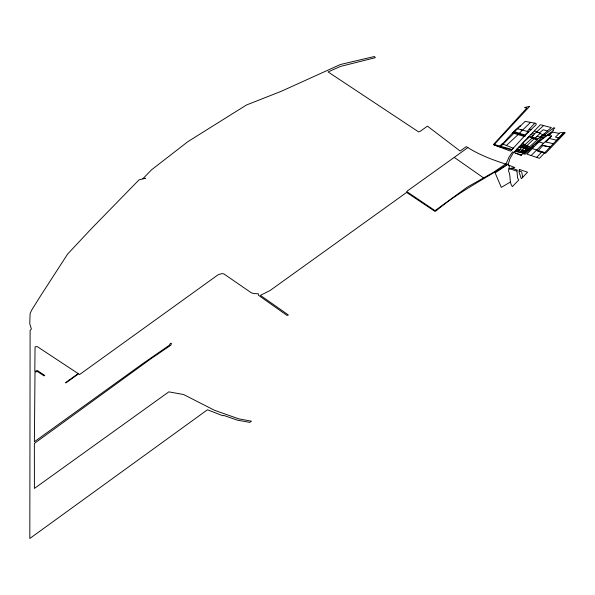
<?xml version="1.0" encoding="UTF-8"?>
<svg xmlns="http://www.w3.org/2000/svg" width="595" height="595" viewBox="0 0 595 595"><rect width="100%" height="100%" fill="white"/><g stroke="black" fill="none" stroke-linecap="round" stroke-linejoin="round"><path stroke-width="0.89" d="M519.197 170.862L519.063 172.044L521.332 178.753L527.527 172.208L519.368 169.404L519.197 170.862L521.651 171.851L522.745 177.206M516.943 170.914L517.315 170.103L512.02 168.199L508.926 168.868L508.546 170.973C511.12 175.912 508.822 182.04 512.347 186.614L518.751 180.025L517.553 177.927L517.01 171.196L509.58 168.72M525.236 135.214L536.192 124.615L536.006 123.388L525.147 121.38L514.534 131.673L525.236 135.214L510.525 151.145L493.389 144.585L526.872 107.992L524.53 107.554L529.691 106.304L494.259 144.496L512.131 149.479M514.839 151.316L523.139 153.108L521.161 155.444L513.835 152.446L522.038 143.715L529.61 146.787L537.434 139.676L532.213 137.988L524.805 144.838L529.61 146.787L522.403 152.952M525.244 144.548L522.209 143.529L529.126 136.344L531.841 136.969L534.63 133.734L543.629 125.552L551.334 127.575L547.333 130.937M527.237 131.406L534.749 123.158M543.525 143.321L531.075 155.518L526.969 154.157C534.741 145.954 542.774 136.976 553.194 132.187L559.196 133.406L559.999 132.67L565.25 132.648L545.637 153.227L537.62 151.286L542.841 145.515L550.189 146.965L563.941 132.663L556.637 140.264L548.925 138.315L543.525 143.321L539.368 141.937M515.984 151.115L517.672 149.211M519.695 146.928L521.384 145.031L528.04 146.467L526.352 148.363M517.092 151.353L518.78 149.449M520.803 147.166L522.492 145.269M517.977 151.547L521.443 147.642L524.098 148.222L520.64 152.119M518.2 151.591L519.889 149.687M521.912 147.411L523.6 145.507M523.02 147.649L524.708 145.745M520.417 152.067L522.105 150.171M524.128 147.887L525.816 145.983M521.525 152.305L523.213 150.409M525.244 148.125L526.925 146.229M522.507 152.521L527.743 148.029L519.837 146.325L515.419 150.989L522.633 152.551L524.321 150.647M513.916 133.31L500.819 146.355L499.845 146.065L502.21 143.685L502.723 143.782L514.638 130.595L519.948 125.887L520.313 126.17M545.34 141.796L546.039 141.96L551.58 135.831L548.925 138.315M542.841 145.515L541.77 145.306L550.189 146.965L539.472 158.315L531.075 155.518M529.126 136.344L540.372 124.719L543.629 125.552M536.668 157.385L542.023 151.74L544.908 152.536M524.879 135.087L528.234 131.681L528.717 131.815L517.546 128.758M519.465 133.102L530.547 122.377M531.447 148.148L525.355 154.157L523.533 153.815L525.318 151.673L533.589 146.073L531.447 148.148L530.703 147.82M559.196 133.406L555.447 137.095L558.869 137.943M547.177 135.496L549.051 135.482L550.814 133.786L550.152 133.637M532.228 146.281L545.898 133.801L553.722 127.776L554.86 127.999L552.733 130.082L553.603 130.565C543.518 136.984 534.846 145.299 524.619 151.524M526.858 145.686L534.28 138.642M531.841 136.969L535.322 137.928L540 133.488L543.042 134.797L547.452 130.974L543.22 129.747L539.382 133.012L536.616 132.053L539.739 132.715L539.382 133.012L540 133.488M502.983 144.139L506.375 145.477L518.892 133.89L525.251 135.928L524.611 136.575L512.563 132.893M522.209 143.529L528.278 138.01L527.661 137.869M523.92 153.889L530.502 147.962M545.117 134.44L543.889 134.061L538.445 138.747L535.322 137.928M540.26 137.17L543.042 134.797M454.245 157.385L467.863 147.597C479.979 155.213 493.538 160.226 507.096 164.525L508.42 163.722L509.952 158.59L513.589 152.342L512.481 151.918L509.03 157.117L506.174 163.625L493.619 172.26L467.291 187.127L435.042 210.667L406.638 191.478L454.245 157.385L483.735 178.009M507.096 164.525C483.49 179.415 458.581 192.073 437.035 210.057L435.086 211.47L406.616 192.438L270.108 290.486L260.394 295.365L288.389 315L287.065 315.454L258.453 295.246L258.356 293.796L253.805 293.566L251.172 292.695L223.839 273.886L221.652 273.648L218.067 274.793L79.566 374.56L78.533 373.876L65.874 382.912L65.517 382.674L78.176 373.593L37.269 346.61L35.06 346.803L34.807 371.459L37.217 370.477L44.744 375.408L44.082 375.876L37.143 371.354L35.001 372.314L34.376 441.758L142.971 363.5L169.285 345.286L170.386 343.382L171.457 343.308L170.847 345.212L151.1 358.636L34.369 443.424L34.406 488.436L168.824 391.86L183.595 394.53L214.512 410.29L238.602 418.798L251.44 421.193L249.841 422.376L237.502 420.182L223.452 415.332L222.872 415.779L207.439 409.769L29.817 538.49L30.114 330.396L31.401 329.02L29.75 323.784L30.122 313.587L31.52 310.359L40.743 295.626L67.644 254.028L91.221 228.867L139.044 179.846L145.433 178.247L142.822 178.738L151.651 169.716L187.923 141.617L246.442 105.01L281.539 91.176L340.414 64.498L374.389 56.51L375.356 57.678L340.519 66.409L328.09 71.936L418.59 131.889L420.167 131.331L427.455 126.147L460.121 151.033L466.279 146.615L467.863 147.597M510.443 181.996L501.295 187.403L495.152 172.892L507.877 164.339L509.394 166.392L508.926 168.868L514.854 167.582L508.39 165.031M543.956 135.548L546.002 135.653M515.404 153.086L521.518 155.027M519.115 146.801L527.646 148.646M516.973 149.062L525.318 150.862M546.039 141.96L553.276 143.759M543.324 137.973L537.017 136.315M511.678 149.955L498.58 146.519L493.389 144.585M530.822 134.589L533.298 135.288M542.023 151.74L532.012 148.482M528.62 136.872L537.434 139.676M513.284 132.097L524.783 135.779M534.355 130.915L536.95 131.778M529.178 129.182L531.119 129.844M532.421 132.901L534.63 133.734M549.051 135.482L551.089 136.248M506.375 145.477L513.359 148.207M537.716 141.238L538.661 141.722M520.625 129.584L522.038 130.55"/></g></svg>
